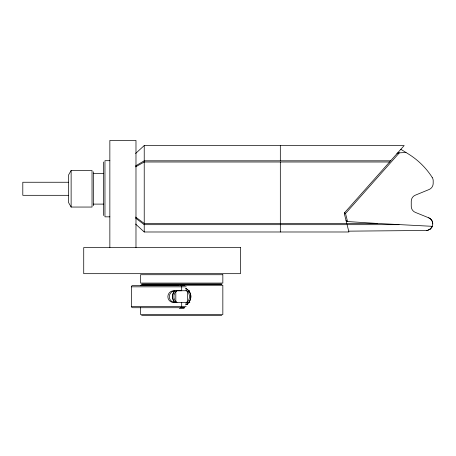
<?xml version="1.0" encoding="UTF-8"?>
<svg xmlns="http://www.w3.org/2000/svg" width="456" height="456" viewBox="0 0 456 456"><rect width="100%" height="100%" fill="white"/><g stroke="black" fill="none" stroke-linecap="round" stroke-linejoin="round"><path stroke-width="0.68" d="M184.862 307.72L132.713 307.72A1.305 1.305 0 0 1 131.408 306.415L131.408 286.824A1.305 1.305 0 0 1 132.713 285.519L184.862 285.519M140.551 307.549L140.551 314.515L222.841 314.515L222.841 285.256L184.629 285.256M173.086 293.539L173.645 292.29A9.428 9.331 77 0 1 174.654 290.808M71.13 170.487L68.52 175.064L68.52 202.504L71.13 207.052L92.032 207.052L92.032 170.487L71.13 170.487L71.13 207.052M346.782 223.446L344.377 213.813A1.305 1.305 0 0 1 344.668 212.633L404.17 145.555L144.227 145.555L135.58 153.495M396.805 153.86L399.342 152.845L405.994 152.498M187.69 303.44L187.171 303.935M430.47 228.912L427.808 230.286L430.453 228.935M187.519 303.582L186.812 304.198M135.586 165.927L144.227 160.808L390.638 160.808M135.58 166.873L144.227 161.994L389.584 161.994M185.615 304.876L186.025 304.671A9.422 9.348 21.4 0 0 187.524 303.679L188.744 302.436A9.428 9.331 77 0 0 189.736 300.943L190.306 299.695A9.126 8.903 89.8 0 0 190.802 297.055L190.83 296.183M344.383 213.813L345.54 213.499L399.342 152.845L397.621 152.937M426.577 230.468L427.762 230.291L426.52 230.468M426.366 230.474L348.709 231.152L347.09 224.683M109.85 160.7L104.96 160.694L104.96 216.839L109.85 216.845M93.337 173.428L103.654 173.428M68.52 182.252L22.8 182.252L22.8 195.316L68.52 195.316M93.337 204.111L103.654 204.111M432.316 226.324L377.22 223.446L144.227 223.446L135.603 217.062M399.028 224.683L144.227 224.683L135.609 218.076M135.574 224.038L144.227 231.99L348.914 231.99L348.732 231.26M141.594 284.128L221.798 284.128M141.594 284.208L221.798 284.208M179.311 284.863L184.081 284.863M140.551 285.256L178.758 285.256M180.502 285.684L184.241 285.684M131.408 286.824L186.168 286.824M173.65 302.499L189.844 302.499M175.891 302.499L177.019 302.499A7.513 7.513 0 0 1 175.816 301.296L175.816 291.943A7.513 7.513 0 0 1 177.019 290.74L186.367 290.74A7.513 7.513 0 0 1 187.57 291.943L187.576 301.291A7.513 7.513 0 0 1 186.373 302.493M131.408 306.415L186.168 306.415M180.502 307.555L184.241 307.555M179.311 308.376L184.081 308.376M141.594 315.558L221.798 315.558M377.22 223.446L346.366 221.468M432.772 223.902A6.532 6.509 90 0 0 428.686 217.786L415.336 212.382A6.532 6.509 -90 0 1 411.249 206.329L411.255 201.233A6.532 6.509 -90 0 1 415.302 195.191L429.13 189.502A6.532 6.509 -90 0 0 433.177 183.529L433.2 180.952A6.515 6.498 -90 0 0 432.168 177.355M346.007 220.339L347.552 221.548L345.54 213.499L344.668 212.638M185.615 288.357L186.025 288.568A9.422 9.325 -11.9 0 1 187.507 289.577L188.744 290.797A9.428 9.331 -77 0 1 189.268 291.521M400.847 149.3L408.485 154.037A75.388 75.154 90 0 1 432.168 177.355M188.602 290.626L188.744 290.797A9.428 9.354 -66.7 0 1 189.759 292.285L190.306 293.539A9.126 8.955 -88.4 0 1 190.853 296.183M188.869 290.871L189.012 291.145M188.881 290.882L189.274 291.504M189.143 291.236L189.394 291.692M280.32 145.555L280.32 160.808M280.32 161.994L280.32 223.446M280.32 224.683L280.32 231.99M181.693 285.53L181.693 290.74L173.65 290.74A5.871 5.757 -53.2 0 0 167.871 296.731A5.871 5.757 -53.2 0 0 173.65 302.448M181.693 302.499L181.693 307.709M144.227 145.555L144.227 231.979M135.979 247.551L135.979 140.442L109.85 140.442L109.85 247.551M103.654 162.005L103.654 215.534M93.337 171.804L93.337 205.741M428.686 217.786A6.532 6.509 -90 0 1 432.322 226.239M432.43 226.393A24.231 12.278 31.2 0 1 430.156 228.661M432.14 226.216A24.214 12.352 36.8 0 1 430.555 229.015M188.653 291.082A10.112 8.744 -78.5 0 1 189.115 291.8M189.018 290.734A10.112 9.319 -52.2 0 1 189.576 291.435M187.98 303.667A8.943 8.242 27.9 0 1 186.983 304.597M175.081 302.425A5.865 5.734 -47.7 0 1 169.301 296.753A5.865 5.734 -47.7 0 1 175.081 290.814M185.774 289.93A7.837 7.837 0 0 1 185.78 303.308M176.683 302.647A7.837 7.837 0 0 1 176.683 290.597M185.877 288.488A9.143 9.143 0 0 1 185.877 304.75M174.887 302.721A9.143 9.143 0 0 1 174.882 290.518M174.637 302.448A9.428 9.354 -66.7 0 1 173.633 300.954L173.086 299.695A9.126 8.955 -88.4 0 1 172.539 297.055L172.562 296.183A9.126 8.903 89.8 0 1 173.109 293.55M240.477 247.551L83.727 247.551L83.727 273.674L240.477 273.674L240.477 247.551M222.841 274.723L140.551 274.723L140.551 283.079L222.841 283.079L222.841 274.723"/></g></svg>
